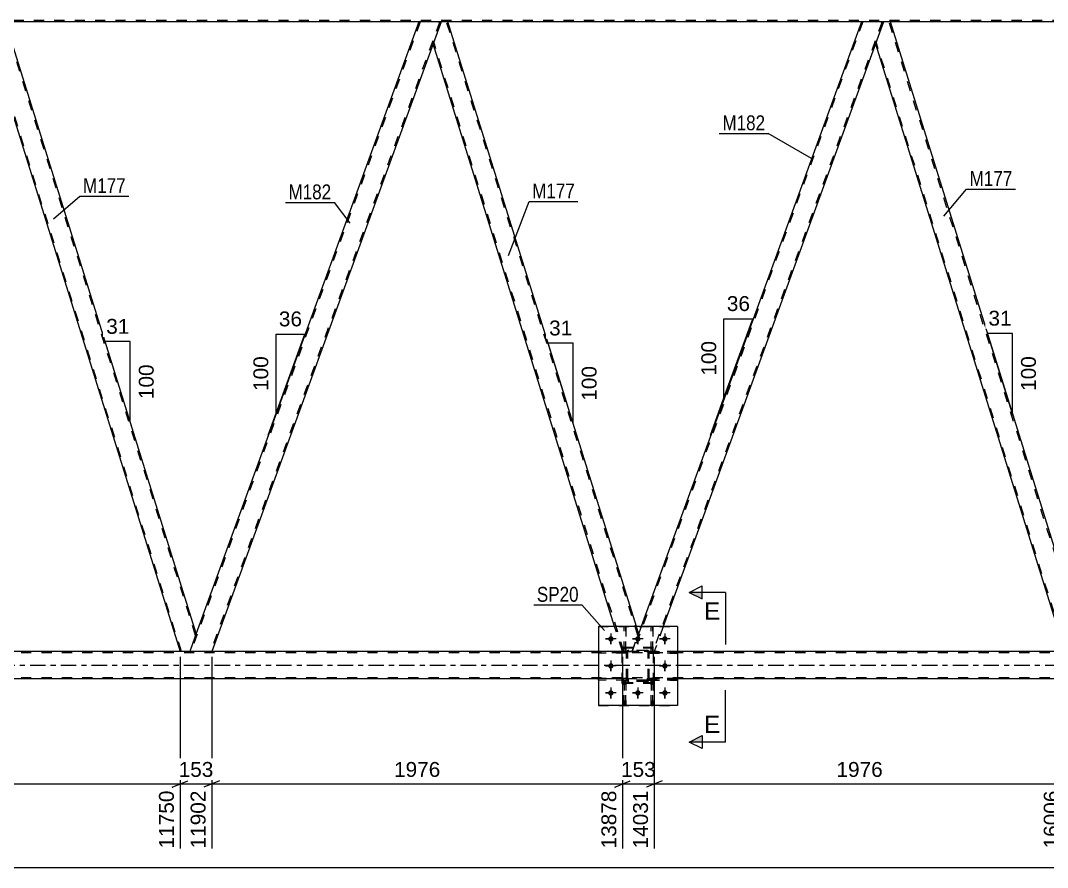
# Model space of a CAD drawing. Header units: millimetres. Extents: x -116 to 725, y -402 to 192.
# Drawn here: x 361.8 to 559.4, y -164.8 to -1.8 of the extents above; entities that cross this region are included whole.
import ezdxf

# ---------------------------------------------------------------- set-up
doc = ezdxf.new("R2010")
doc.units = ezdxf.units.MM
doc.linetypes.add('DXK_LINE_DOT2', pattern=[3.9198, 1.9599, -1.9599])
doc.linetypes.add('DXK_LINE_DOT3', pattern=[5.9187, 2.979, -0.9799, 0.9799, -0.9799])
doc.styles.add('Arial', font='ARIAL.TTF', dxfattribs={"height": 0.2})
doc.styles.add('Arial Narrow', font='ARIALN.TTF', dxfattribs={"height": 0.2})

# ---------------------------------------------------------------- blocks, each defined once
blk = doc.blocks.new('Part-203723472-4849 - 4481')
at = {"color": 2, "linetype": 'Continuous'}
for p, q in [((477.96, -118.4), (477.96, -118.39)), ((478.28, -118.39), (477.96, -118.39)), ((478.28, -118.4), (478.28, -118.39))]:
    blk.add_line(p, q, dxfattribs=at)
at = {"color": 7, "linetype": 'DXK_LINE_DOT2'}
for p, q in [((477.96, -123.24), (477.96, -118.4)), ((478.28, -123.24), (478.28, -118.4)), ((477.96, -122.64), (478.28, -122.64)), ((478.28, -123.24), (477.96, -123.24))]:
    blk.add_line(p, q, dxfattribs=at)
blk = doc.blocks.new('Part-203723472-4773 - 4481')
at = {"color": 7, "linetype": 'DXK_LINE_DOT2'}
for p, q in [((483.61, -122.59), (477.61, -122.59)), ((477.61, -129.39), (477.61, -122.59)), ((483.61, -129.39), (483.61, -122.59)), ((483.61, -129.39), (477.61, -129.39))]:
    blk.add_line(p, q, dxfattribs=at)
blk = doc.blocks.new('Part-203723472-4731 - 4481')
at = {"color": 7, "linetype": 'DXK_LINE_DOT2'}
for p, q in [((483.16, -133.59), (483.16, -128.76)), ((483.16, -128.76), (483.48, -128.76)), ((483.16, -129.36), (483.48, -129.36)), ((483.48, -128.76), (483.48, -133.59)), ((483.48, -133.59), (483.16, -133.59))]:
    blk.add_line(p, q, dxfattribs=at)
blk = doc.blocks.new('Part-203723472-4870 - 4481')
at = {"color": 7, "linetype": 'DXK_LINE_DOT2'}
for p, q in [((634.35, -123.46), (-44.75, -123.46)), ((488.21, -123.22), (473.01, -123.22)), ((634.35, -128.26), (-44.75, -128.26)), ((488.21, -128.5), (473.01, -128.5))]:
    blk.add_line(p, q, dxfattribs=at)
at = {"color": 2, "linetype": 'Continuous'}
for p, q in [((473.01, -123.22), (232.79, -123.22)), ((634.35, -123.22), (488.21, -123.22)), ((473.01, -128.5), (232.79, -128.5)), ((634.35, -128.5), (488.21, -128.5))]:
    blk.add_line(p, q, dxfattribs=at)
at = {"color": 7, "linetype": 'DXK_LINE_DOT3'}
blk.add_line((-44.75, -125.86), (634.35, -125.86), dxfattribs=at)
blk = doc.blocks.new('Part-203723472-4752 - 4481')
at = {"color": 7, "linetype": 'DXK_LINE_DOT2'}
for p, q in [((477.96, -133.59), (477.96, -128.76)), ((477.96, -128.76), (478.28, -128.76)), ((477.96, -129.36), (478.28, -129.36)), ((478.28, -128.76), (478.28, -133.59)), ((478.28, -133.59), (477.96, -133.59))]:
    blk.add_line(p, q, dxfattribs=at)
blk = doc.blocks.new('Part-203723472-4755 - 4481')
at = {"color": 7, "linetype": 'DXK_LINE_DOT2'}
for p, q in [((483.16, -123.24), (483.16, -118.39)), ((483.16, -118.39), (483.48, -118.39)), ((483.48, -118.39), (483.48, -123.24)), ((483.16, -122.64), (483.48, -122.64)), ((483.48, -123.24), (483.16, -123.24))]:
    blk.add_line(p, q, dxfattribs=at)
blk = doc.blocks.new('Part-203723472-4758 - 4481')
at = {"color": 7, "linetype": 'DXK_LINE_DOT2'}
for p, q in [((477.96, -123.24), (477.96, -118.39)), ((477.96, -118.39), (478.28, -118.39)), ((478.28, -118.39), (478.28, -123.24)), ((477.96, -122.64), (478.28, -122.64)), ((478.28, -123.24), (477.96, -123.24))]:
    blk.add_line(p, q, dxfattribs=at)
blk = doc.blocks.new('Part-203723472-4759 - 4481')
at = {"color": 7, "linetype": 'DXK_LINE_DOT2'}
for p, q in [((478.41, -123.23), (473.01, -123.23)), ((473.01, -123.23), (473.01, -123.55)), ((478.41, -123.55), (473.01, -123.55)), ((477.81, -123.55), (477.81, -123.23)), ((478.41, -123.55), (478.41, -123.23))]:
    blk.add_line(p, q, dxfattribs=at)
blk = doc.blocks.new('Part-203723472-4764 - 4481')
at = {"color": 7, "linetype": 'DXK_LINE_DOT2'}
for p, q in [((679.93, -1.76), (-18.66, -1.76)), ((444.05, -2), (438.48, -2)), ((529.19, -2), (523.61, -2))]:
    blk.add_line(p, q, dxfattribs=at)
at = {"color": 2, "linetype": 'Continuous'}
for p, q in [((438.48, -2), (358.92, -2)), ((523.61, -2), (444.05, -2)), ((608.75, -2), (529.19, -2))]:
    blk.add_line(p, q, dxfattribs=at)
blk = doc.blocks.new('Part-203723472-4771 - 4481')
at = {"color": 7, "linetype": 'DXK_LINE_DOT2'}
for p, q in [((478.41, -123.48), (478.44, -123.29)), ((478.44, -123.29), (478.41, -123.48)), ((478.41, -128.52), (478.41, -123.48)), ((478.65, -123.48), (478.67, -123.38)), ((478.65, -128.52), (478.65, -123.48)), ((478.67, -123.38), (478.72, -123.31)), ((478.7, -123.03), (478.89, -123)), ((478.89, -123), (478.7, -123.03)), ((478.72, -123.31), (478.8, -123.25)), ((478.8, -123.25), (478.89, -123.24)), ((482.33, -123), (478.89, -123)), ((478.89, -123.24), (482.33, -123.24)), ((482.33, -123), (482.51, -123.03)), ((482.51, -123.03), (482.33, -123)), ((482.33, -123.24), (482.42, -123.25)), ((482.42, -123.25), (482.5, -123.31)), ((482.5, -123.31), (482.55, -123.38)), ((482.55, -123.38), (482.57, -123.48)), ((482.57, -128.52), (482.57, -123.48)), ((482.77, -123.29), (482.81, -123.48)), ((482.81, -123.48), (482.77, -123.29)), ((482.81, -128.52), (482.81, -123.48)), ((478.44, -128.7), (478.41, -128.52)), ((478.41, -128.52), (478.44, -128.7)), ((478.67, -128.61), (478.65, -128.52)), ((478.72, -128.69), (478.67, -128.61)), ((478.89, -129), (478.7, -128.96)), ((478.7, -128.96), (478.89, -129)), ((478.8, -128.74), (478.72, -128.69)), ((478.89, -128.76), (478.8, -128.74)), ((482.33, -128.76), (478.89, -128.76)), ((482.33, -129), (478.89, -129)), ((482.42, -128.74), (482.33, -128.76)), ((482.51, -128.96), (482.33, -129)), ((482.33, -129), (482.51, -128.96)), ((482.5, -128.69), (482.42, -128.74)), ((482.55, -128.61), (482.5, -128.69)), ((482.57, -128.52), (482.55, -128.61)), ((482.81, -128.52), (482.77, -128.7)), ((482.77, -128.7), (482.81, -128.52))]:
    blk.add_line(p, q, dxfattribs=at)
at = {"color": 7, "linetype": 'DXK_LINE_DOT3'}
blk.add_line((480.61, -126), (480.61, -126), dxfattribs=at)
at = {"color": 7, "linetype": 'DXK_LINE_DOT2'}
for centre, start, end in [((478.89, -123.48), 112.5, 157.5), ((478.89, -123.48), 112.5, 157.5), ((482.33, -123.48), 22.5, 67.5), ((482.33, -123.48), 22.5, 67.5), ((478.89, -128.52), 202.5, 247.5), ((478.89, -128.52), 202.5, 247.5), ((482.33, -128.52), 292.5, 337.5), ((482.33, -128.52), 292.5, 337.5)]:
    blk.add_arc(centre, 0.48, start, end, dxfattribs=at)
blk = doc.blocks.new('Part-203723472-4772 - 4481')
at = {"color": 7, "linetype": 'DXK_LINE_DOT2'}
for p, q in [((483.61, -122.46), (477.61, -122.46)), ((477.61, -129.26), (477.61, -122.46)), ((483.61, -129.26), (483.61, -122.46)), ((483.61, -129.26), (477.61, -129.26))]:
    blk.add_line(p, q, dxfattribs=at)
blk = doc.blocks.new('Part-203723472-4774 - 4481')
at = {"color": 7, "linetype": 'DXK_LINE_DOT2'}
for p, q in [((478.41, -123.48), (478.44, -123.29)), ((478.44, -123.29), (478.41, -123.48)), ((478.41, -128.52), (478.41, -123.48)), ((478.65, -123.48), (478.67, -123.38)), ((478.65, -128.52), (478.65, -123.48)), ((478.67, -123.38), (478.72, -123.31)), ((478.7, -123.03), (478.89, -123)), ((478.89, -123), (478.7, -123.03)), ((478.72, -123.31), (478.8, -123.25)), ((478.8, -123.25), (478.89, -123.24)), ((482.33, -123), (478.89, -123)), ((478.89, -123.24), (482.33, -123.24)), ((482.33, -123), (482.51, -123.03)), ((482.51, -123.03), (482.33, -123)), ((482.33, -123.24), (482.42, -123.25)), ((482.42, -123.25), (482.5, -123.31)), ((482.5, -123.31), (482.55, -123.38)), ((482.55, -123.38), (482.57, -123.48)), ((482.57, -128.52), (482.57, -123.48)), ((482.77, -123.29), (482.81, -123.48)), ((482.81, -123.48), (482.77, -123.29)), ((482.81, -128.52), (482.81, -123.48)), ((478.44, -128.7), (478.41, -128.52)), ((478.41, -128.52), (478.44, -128.7)), ((478.67, -128.61), (478.65, -128.52)), ((478.72, -128.69), (478.67, -128.61)), ((478.89, -129), (478.7, -128.96)), ((478.7, -128.96), (478.89, -129)), ((478.8, -128.74), (478.72, -128.69)), ((478.89, -128.76), (478.8, -128.74)), ((482.33, -128.76), (478.89, -128.76)), ((482.33, -129), (478.89, -129)), ((482.42, -128.74), (482.33, -128.76)), ((482.51, -128.96), (482.33, -129)), ((482.33, -129), (482.51, -128.96)), ((482.5, -128.69), (482.42, -128.74)), ((482.55, -128.61), (482.5, -128.69)), ((482.57, -128.52), (482.55, -128.61)), ((482.81, -128.52), (482.77, -128.7)), ((482.77, -128.7), (482.81, -128.52))]:
    blk.add_line(p, q, dxfattribs=at)
at = {"color": 7, "linetype": 'DXK_LINE_DOT3'}
blk.add_line((480.61, -126), (480.61, -126), dxfattribs=at)
at = {"color": 7, "linetype": 'DXK_LINE_DOT2'}
for centre, start, end in [((478.89, -123.48), 112.5, 157.5), ((478.89, -123.48), 112.5, 157.5), ((482.33, -123.48), 22.5, 67.5), ((482.33, -123.48), 22.5, 67.5), ((478.89, -128.52), 202.5, 247.5), ((478.89, -128.52), 202.5, 247.5), ((482.33, -128.52), 292.5, 337.5), ((482.33, -128.52), 292.5, 337.5)]:
    blk.add_arc(centre, 0.48, start, end, dxfattribs=at)
blk = doc.blocks.new('Bolt-203723472-4792 - 4481')
at = {"color": 1, "linetype": 'Continuous'}
for p, q in [((475.41, -119.76), (475.41, -120.45)), ((480.61, -119.76), (480.61, -120.45)), ((485.81, -119.76), (485.81, -120.45)), ((474.37, -120.8), (475.06, -120.8)), ((475.41, -121.84), (475.41, -121.14)), ((476.45, -120.8), (475.75, -120.8)), ((479.57, -120.8), (480.26, -120.8)), ((480.61, -121.84), (480.61, -121.14)), ((481.65, -120.8), (480.95, -120.8)), ((484.77, -120.8), (485.46, -120.8)), ((485.81, -121.84), (485.81, -121.14)), ((486.85, -120.8), (486.15, -120.8)), ((474.37, -126), (475.06, -126)), ((475.41, -124.96), (475.41, -125.65)), ((475.41, -127.04), (475.41, -126.34)), ((476.45, -126), (475.75, -126)), ((484.77, -126), (485.46, -126)), ((485.81, -124.96), (485.81, -125.65)), ((485.81, -127.04), (485.81, -126.34)), ((486.85, -126), (486.15, -126)), ((475.41, -130.16), (475.41, -130.85)), ((480.61, -130.16), (480.61, -130.85)), ((485.81, -130.16), (485.81, -130.85)), ((474.37, -131.2), (475.06, -131.2)), ((475.41, -132.24), (475.41, -131.54)), ((476.45, -131.2), (475.75, -131.2)), ((479.57, -131.2), (480.26, -131.2)), ((480.61, -132.24), (480.61, -131.54)), ((481.65, -131.2), (480.95, -131.2)), ((484.77, -131.2), (485.46, -131.2)), ((485.81, -132.24), (485.81, -131.54)), ((486.85, -131.2), (486.15, -131.2))]:
    blk.add_line(p, q, dxfattribs=at)
blk = doc.blocks.new('Bolt-203723472-4793 - 4481')
at = {"linetype": 'Continuous'}
for points in [[(475.93, -120.8, -1), (474.89, -120.8, -1)], [(481.13, -120.8, -1), (480.09, -120.8, -1)], [(486.33, -120.8, -1), (485.29, -120.8, -1)], [(475.93, -126, -1), (474.89, -126, -1)], [(486.33, -126, -1), (485.29, -126, -1)], [(475.93, -131.2, -1), (474.89, -131.2, -1)], [(481.13, -131.2, -1), (480.09, -131.2, -1)], [(486.33, -131.2, -1), (485.29, -131.2, -1)]]:
    blk.add_hatch(color=1, dxfattribs=at).paths.add_polyline_path(points)
at = {"color": 1, "linetype": 'Continuous'}
for p, q in [((475.41, -119.76), (475.41, -121.84)), ((480.61, -119.76), (480.61, -121.84)), ((485.81, -119.76), (485.81, -121.84)), ((476.45, -120.8), (474.37, -120.8)), ((481.65, -120.8), (479.57, -120.8)), ((486.85, -120.8), (484.77, -120.8)), ((476.45, -126), (474.37, -126)), ((475.41, -124.96), (475.41, -127.04)), ((486.85, -126), (484.77, -126)), ((485.81, -124.96), (485.81, -127.04)), ((475.41, -130.16), (475.41, -132.24)), ((480.61, -130.16), (480.61, -132.24)), ((485.81, -130.16), (485.81, -132.24)), ((476.45, -131.2), (474.37, -131.2)), ((481.65, -131.2), (479.57, -131.2)), ((486.85, -131.2), (484.77, -131.2))]:
    blk.add_line(p, q, dxfattribs=at)
blk = doc.blocks.new('Part-203723472-4912 - 4481')
at = {"color": 7, "linetype": 'DXK_LINE_DOT2'}
for p, q in [((478.41, -128.43), (473.01, -128.43)), ((473.01, -128.43), (473.01, -128.75)), ((477.81, -128.75), (477.81, -128.43)), ((478.41, -128.75), (478.41, -128.43)), ((478.41, -128.75), (473.01, -128.75))]:
    blk.add_line(p, q, dxfattribs=at)
blk = doc.blocks.new('Part-203723472-4830 - 4481')
at = {"color": 2, "linetype": 'Continuous'}
for p, q in [((357.6, -2), (356.05, -6.25)), ((358.92, -2), (357.6, -2)), ((395.62, -119.75), (358.92, -2)), ((356.05, -6.25), (392.51, -123.22)), ((395.35, -120.49), (394.36, -123.22)), ((395.62, -119.75), (395.35, -120.49))]:
    blk.add_line(p, q, dxfattribs=at)
at = {"color": 7, "linetype": 'DXK_LINE_DOT2'}
for p, q in [((395.48, -120.12), (358.67, -2)), ((392.76, -123.22), (356.19, -5.88)), ((395.6, -119.81), (395.35, -120.49)), ((394.36, -123.22), (392.51, -123.22))]:
    blk.add_line(p, q, dxfattribs=at)
blk = doc.blocks.new('Part-203723472-4831 - 4481')
at = {"color": 7, "linetype": 'DXK_LINE_DOT2'}
for p, q in [((473.01, -118.4), (488.21, -118.4)), ((473.01, -118.4), (473.01, -133.6)), ((488.21, -118.4), (488.21, -133.6)), ((473.01, -133.6), (488.21, -133.6))]:
    blk.add_line(p, q, dxfattribs=at)
blk = doc.blocks.new('Part-203723472-4836 - 4481')
at = {"color": 2, "linetype": 'Continuous'}
for p, q in [((488.21, -118.4), (473.01, -118.4)), ((473.01, -118.4), (473.01, -133.6)), ((488.21, -118.4), (488.21, -133.6)), ((488.21, -133.6), (473.01, -133.6))]:
    blk.add_line(p, q, dxfattribs=at)
blk = doc.blocks.new('Part-203723472-4837 - 4481')
at = {"color": 7, "linetype": 'DXK_LINE_DOT2'}
for p, q in [((482.81, -128.75), (482.81, -128.43)), ((482.81, -128.43), (488.21, -128.43)), ((483.41, -128.75), (483.41, -128.43)), ((488.21, -128.43), (488.21, -128.75)), ((488.21, -128.75), (482.81, -128.75))]:
    blk.add_line(p, q, dxfattribs=at)
blk = doc.blocks.new('Part-203723472-4838 - 4481')
at = {"color": 7, "linetype": 'DXK_LINE_DOT2'}
for p, q in [((482.81, -123.55), (482.81, -123.23)), ((482.81, -123.23), (488.21, -123.23)), ((488.21, -123.55), (482.81, -123.55)), ((483.41, -123.55), (483.41, -123.23)), ((488.21, -123.23), (488.21, -123.55))]:
    blk.add_line(p, q, dxfattribs=at)
blk = doc.blocks.new('Part-203723472-4839 - 4481')
at = {"color": 7, "linetype": 'DXK_LINE_DOT2'}
for p, q in [((478.41, -128.43), (473.01, -128.43)), ((473.01, -128.75), (473.01, -128.43)), ((477.81, -128.75), (477.81, -128.43)), ((478.41, -128.43), (478.41, -128.75)), ((478.41, -128.75), (473.01, -128.75))]:
    blk.add_line(p, q, dxfattribs=at)
blk = doc.blocks.new('Part-203723472-4846 - 4481')
at = {"color": 7, "linetype": 'DXK_LINE_DOT2'}
for p, q in [((478.41, -123.23), (473.01, -123.23)), ((473.01, -123.55), (473.01, -123.23)), ((478.41, -123.55), (473.01, -123.55)), ((477.81, -123.55), (477.81, -123.23)), ((478.41, -123.23), (478.41, -123.55))]:
    blk.add_line(p, q, dxfattribs=at)
blk = doc.blocks.new('Part-203723472-4852 - 4481')
at = {"color": 2, "linetype": 'Continuous'}
for p, q in [((483.16, -118.4), (483.16, -118.39)), ((483.48, -118.39), (483.16, -118.39)), ((483.48, -118.4), (483.48, -118.39))]:
    blk.add_line(p, q, dxfattribs=at)
at = {"color": 7, "linetype": 'DXK_LINE_DOT2'}
for p, q in [((483.16, -123.24), (483.16, -118.4)), ((483.48, -123.24), (483.48, -118.4)), ((483.16, -122.64), (483.48, -122.64)), ((483.48, -123.24), (483.16, -123.24))]:
    blk.add_line(p, q, dxfattribs=at)
blk = doc.blocks.new('Part-203723472-4855 - 4481')
at = {"color": 7, "linetype": 'DXK_LINE_DOT2'}
for p, q in [((478.28, -128.76), (477.96, -128.76)), ((477.96, -128.76), (477.96, -133.59)), ((477.96, -129.36), (478.28, -129.36)), ((478.28, -133.59), (478.28, -128.76)), ((477.96, -133.59), (478.28, -133.59))]:
    blk.add_line(p, q, dxfattribs=at)
blk = doc.blocks.new('Part-203723472-4910 - 4481')
at = {"color": 7, "linetype": 'DXK_LINE_DOT2'}
for p, q in [((488.21, -128.43), (482.81, -128.43)), ((482.81, -128.43), (482.81, -128.75)), ((483.41, -128.75), (483.41, -128.43)), ((488.21, -128.75), (488.21, -128.43)), ((482.81, -128.75), (488.21, -128.75))]:
    blk.add_line(p, q, dxfattribs=at)
blk = doc.blocks.new('Part-203723472-4911 - 4481')
at = {"color": 7, "linetype": 'DXK_LINE_DOT2'}
for p, q in [((488.21, -123.23), (482.81, -123.23)), ((482.81, -123.23), (482.81, -123.55)), ((482.81, -123.55), (488.21, -123.55)), ((483.41, -123.55), (483.41, -123.23)), ((488.21, -123.55), (488.21, -123.23))]:
    blk.add_line(p, q, dxfattribs=at)
blk = doc.blocks.new('Part-203723472-4921 - 4481')
at = {"color": 2, "linetype": 'Continuous'}
for p, q in [((442.73, -2), (441.19, -6.25)), ((444.05, -2), (442.73, -2)), ((480.33, -118.4), (444.05, -2)), ((476.14, -118.4), (441.19, -6.25))]:
    blk.add_line(p, q, dxfattribs=at)
at = {"color": 7, "linetype": 'DXK_LINE_DOT2'}
for p, q in [((480.62, -120.12), (443.8, -2)), ((477.9, -123.22), (441.32, -5.88)), ((477.65, -123.22), (476.14, -118.4)), ((480.75, -119.75), (480.33, -118.4)), ((479.49, -123.22), (480.75, -119.75)), ((477.65, -123.22), (479.49, -123.22))]:
    blk.add_line(p, q, dxfattribs=at)
blk = doc.blocks.new('Part-203723472-4954 - 4481')
at = {"color": 2, "linetype": 'Continuous'}
for p, q in [((527.87, -2), (526.32, -6.25)), ((529.19, -2), (527.87, -2)), ((565.89, -119.75), (529.19, -2)), ((526.32, -6.25), (562.78, -123.22)), ((565.62, -120.49), (564.63, -123.22)), ((565.89, -119.75), (565.62, -120.49))]:
    blk.add_line(p, q, dxfattribs=at)
at = {"color": 7, "linetype": 'DXK_LINE_DOT2'}
for p, q in [((565.75, -120.12), (528.93, -2)), ((563.03, -123.22), (526.46, -5.88)), ((565.87, -119.81), (565.62, -120.49)), ((564.63, -123.22), (562.78, -123.22))]:
    blk.add_line(p, q, dxfattribs=at)
blk = doc.blocks.new('Part-203723472-4959 - 4481')
at = {"color": 7, "linetype": 'DXK_LINE_DOT2'}
for p, q in [((523.87, -2), (479.75, -123.22)), ((527.61, -2), (483.49, -123.22)), ((527.87, -2), (526.32, -6.25)), ((527.83, -2), (527.72, -2)), ((527.87, -2), (527.83, -2)), ((481.25, -118.4), (479.49, -123.22)), ((485.5, -118.4), (483.75, -123.22)), ((483.75, -123.22), (479.49, -123.22))]:
    blk.add_line(p, q, dxfattribs=at)
at = {"color": 2, "linetype": 'Continuous'}
for p, q in [((523.61, -2), (481.25, -118.4)), ((527.36, -2), (523.61, -2)), ((527.36, -2), (527.87, -2)), ((526.32, -6.25), (485.5, -118.4))]:
    blk.add_line(p, q, dxfattribs=at)
blk = doc.blocks.new('Part-203723472-4974 - 4481')
at = {"color": 7, "linetype": 'DXK_LINE_DOT2'}
for p, q in [((438.73, -2), (394.61, -123.22)), ((442.48, -2), (398.36, -123.22)), ((442.73, -2), (441.19, -6.25)), ((442.7, -2), (442.58, -2)), ((442.73, -2), (442.7, -2)), ((395.62, -119.75), (394.36, -123.22)), ((398.61, -123.22), (394.36, -123.22))]:
    blk.add_line(p, q, dxfattribs=at)
at = {"color": 2, "linetype": 'Continuous'}
for p, q in [((438.48, -2), (395.62, -119.75)), ((442.22, -2), (438.48, -2)), ((442.22, -2), (442.73, -2)), ((441.19, -6.25), (398.61, -123.22))]:
    blk.add_line(p, q, dxfattribs=at)
blk = doc.blocks.new('Part-203723472-5002 - 4481')
at = {"color": 7, "linetype": 'DXK_LINE_DOT2'}
for p, q in [((483.48, -128.76), (483.16, -128.76)), ((483.16, -128.76), (483.16, -133.59)), ((483.16, -129.36), (483.48, -129.36)), ((483.48, -133.59), (483.48, -128.76)), ((483.16, -133.59), (483.48, -133.59))]:
    blk.add_line(p, q, dxfattribs=at)
blk = doc.blocks.new('StraightDimension-203723472-5609 - 4481')
at = {"color": 7, "linetype": 'Continuous'}
for p, q in [((398.61, -124.22), (398.61, -161.13)), ((477.65, -124.22), (477.65, -161.13)), ((400.11, -148.11), (397.11, -149.31)), ((476.15, -149.31), (479.15, -148.11)), ((398.61, -148.71), (477.65, -148.71))]:
    blk.add_line(p, q, dxfattribs=at)
at = {"color": 0}
blk.add_wipeout([(443.18, -147.96), (443.18, -143.76), (433.08, -143.76), (433.08, -147.96)], dxfattribs=at)
at = {"color": 0, "linetype": 'Continuous'}
blk.add_wipeout([(477.05, -149.41), (472.85, -149.41), (472.85, -161.73), (477.05, -161.73)], dxfattribs=at)
at = {"color": 3, "style": 'Arial'}
blk.add_text('1976', height=2.865, dxfattribs=at).set_placement((433.68, -147.36))
at = {"color": 3, "linetype": 'Continuous', "style": 'Arial'}
blk.add_text('13878', height=2.865, rotation=90.0002, dxfattribs=at).set_placement((476.45, -161.13))
blk = doc.blocks.new('StraightDimension-203723472-5633 - 4481')
at = {"color": 7, "linetype": 'Continuous'}
for p, q in [((477.65, -124.22), (477.65, -161.13)), ((483.75, -124.22), (483.75, -161.13)), ((476.15, -149.31), (479.15, -148.11)), ((485.25, -148.11), (482.25, -149.31)), ((477.65, -148.71), (483.75, -148.71))]:
    blk.add_line(p, q, dxfattribs=at)
at = {"color": 0}
blk.add_wipeout([(484.63, -147.96), (484.63, -143.76), (476.76, -143.76), (476.76, -147.96)], dxfattribs=at)
at = {"color": 0, "linetype": 'Continuous'}
blk.add_wipeout([(483.15, -149.41), (478.95, -149.41), (478.95, -161.73), (483.15, -161.73)], dxfattribs=at)
at = {"color": 3, "style": 'Arial'}
blk.add_text('153', height=2.865, dxfattribs=at).set_placement((477.36, -147.36))
at = {"color": 3, "linetype": 'Continuous', "style": 'Arial'}
blk.add_text('14031', height=2.865, rotation=90.0002, dxfattribs=at).set_placement((482.55, -161.13))
blk = doc.blocks.new('StraightDimension-203723472-5561 - 4481')
at = {"color": 7, "linetype": 'Continuous'}
for p, q in [((313.48, -124.22), (313.48, -158.9)), ((392.51, -124.22), (392.51, -161.13)), ((314.98, -148.11), (311.98, -149.31)), ((391.01, -149.31), (394.01, -148.11)), ((313.48, -148.71), (392.51, -148.71))]:
    blk.add_line(p, q, dxfattribs=at)
at = {"color": 0}
blk.add_wipeout([(358.04, -147.96), (358.04, -143.76), (347.95, -143.76), (347.95, -147.96)], dxfattribs=at)
at = {"color": 0, "linetype": 'Continuous'}
blk.add_wipeout([(391.91, -149.41), (387.71, -149.41), (387.71, -161.73), (391.91, -161.73)], dxfattribs=at)
at = {"color": 3, "style": 'Arial'}
blk.add_text('1976', height=2.865, dxfattribs=at).set_placement((348.55, -147.36))
at = {"color": 3, "linetype": 'Continuous', "style": 'Arial'}
blk.add_text('11750', height=2.865, rotation=90.0002, dxfattribs=at).set_placement((391.31, -161.13))
blk = doc.blocks.new('StraightDimension-203723472-5657 - 4481')
at = {"color": 7, "linetype": 'Continuous'}
for p, q in [((483.75, -124.22), (483.75, -161.13)), ((562.78, -124.22), (562.78, -161.13)), ((485.25, -148.11), (482.25, -149.31)), ((561.28, -149.31), (564.28, -148.11)), ((483.75, -148.71), (562.78, -148.71))]:
    blk.add_line(p, q, dxfattribs=at)
at = {"color": 0}
blk.add_wipeout([(528.31, -147.96), (528.31, -143.76), (518.22, -143.76), (518.22, -147.96)], dxfattribs=at)
at = {"color": 0, "linetype": 'Continuous'}
blk.add_wipeout([(562.18, -149.41), (557.98, -149.41), (557.98, -161.73), (562.18, -161.73)], dxfattribs=at)
at = {"color": 3, "style": 'Arial'}
blk.add_text('1976', height=2.865, dxfattribs=at).set_placement((518.82, -147.36))
at = {"color": 3, "linetype": 'Continuous', "style": 'Arial'}
blk.add_text('16006', height=2.865, rotation=90.0002, dxfattribs=at).set_placement((561.58, -161.13))
blk = doc.blocks.new('AngleDimension-203723472-19010 - 4481')
at = {"color": 7, "linetype": 'Continuous'}
for p, q in [((410.98, -62.13), (416.52, -62.13)), ((410.98, -77.35), (416.52, -62.13)), ((410.98, -77.35), (410.98, -62.13)), ((409.43, -81.6), (410.98, -77.35))]:
    blk.add_line(p, q, dxfattribs=at)
at = {"color": 0}
for points in [[(416.57, -61.23), (416.57, -57.03), (410.92, -57.03), (410.92, -61.23)], [(410.08, -65.8), (405.88, -65.8), (405.88, -73.67), (410.08, -73.67)]]:
    blk.add_wipeout(points, dxfattribs=at)
at = {"color": 3, "style": 'Arial'}
blk.add_text('36', height=2.865, dxfattribs=at).set_placement((411.52, -60.63))
blk.add_text('100', height=2.865, rotation=90.0002, dxfattribs=at).set_placement((409.48, -73.07))
blk = doc.blocks.new('StraightDimension-203723472-5127 - 4481')
at = {"color": 7, "linetype": 'Continuous'}
blk.add_line((-58.81, -164.8), (680.57, -164.8), dxfattribs=at)
blk = doc.blocks.new('AngleDimension-203723472-5070 - 4481')
at = {"color": 7, "linetype": 'Continuous'}
for p, q in [((552.7, -61.99), (547.88, -61.99)), ((552.7, -77.45), (547.88, -61.99)), ((552.7, -77.45), (552.7, -61.99)), ((552.79, -77.72), (552.7, -77.45))]:
    blk.add_line(p, q, dxfattribs=at)
at = {"color": 0}
for points in [[(553.12, -61.09), (553.12, -56.89), (547.47, -56.89), (547.47, -61.09)], [(557.8, -65.78), (553.6, -65.78), (553.6, -73.65), (557.8, -73.65)]]:
    blk.add_wipeout(points, dxfattribs=at)
at = {"color": 3, "style": 'Arial'}
blk.add_text('31', height=2.865, dxfattribs=at).set_placement((548.07, -60.49))
blk.add_text('100', height=2.865, rotation=90.0002, dxfattribs=at).set_placement((557.2, -73.05))
blk = doc.blocks.new('AngleDimension-203723472-5084 - 4481')
at = {"color": 7, "linetype": 'Continuous'}
for p, q in [((466.92, -75.35), (463.34, -63.88)), ((468.16, -63.88), (463.34, -63.88)), ((468.16, -79.34), (463.34, -63.88)), ((468.16, -79.34), (468.16, -63.88))]:
    blk.add_line(p, q, dxfattribs=at)
at = {"color": 0}
for points in [[(468.57, -62.98), (468.57, -58.78), (462.93, -58.78), (462.93, -62.98)], [(473.26, -67.67), (469.06, -67.67), (469.06, -75.55), (473.26, -75.55)]]:
    blk.add_wipeout(points, dxfattribs=at)
at = {"color": 3, "style": 'Arial'}
blk.add_text('31', height=2.865, dxfattribs=at).set_placement((463.53, -62.38))
blk.add_text('100', height=2.865, rotation=90.0002, dxfattribs=at).set_placement((472.66, -74.95))
blk = doc.blocks.new('StraightDimension-203723472-5585 - 4481')
at = {"color": 7, "linetype": 'Continuous'}
for p, q in [((392.51, -124.22), (392.51, -161.13)), ((398.61, -124.22), (398.61, -161.13)), ((391.01, -149.31), (394.01, -148.11)), ((400.11, -148.11), (397.11, -149.31)), ((392.51, -148.71), (398.61, -148.71))]:
    blk.add_line(p, q, dxfattribs=at)
at = {"color": 0}
blk.add_wipeout([(399.5, -147.96), (399.5, -143.76), (391.63, -143.76), (391.63, -147.96)], dxfattribs=at)
at = {"color": 0, "linetype": 'Continuous'}
blk.add_wipeout([(398.01, -149.41), (393.81, -149.41), (393.81, -161.73), (398.01, -161.73)], dxfattribs=at)
at = {"color": 3, "style": 'Arial'}
blk.add_text('153', height=2.865, dxfattribs=at).set_placement((392.23, -147.36))
at = {"color": 3, "linetype": 'Continuous', "style": 'Arial'}
blk.add_text('11902', height=2.865, rotation=90.0002, dxfattribs=at).set_placement((397.41, -161.13))
blk = doc.blocks.new('AngleDimension-203723472-6432 - 4481')
at = {"color": 7, "linetype": 'Continuous'}
for p, q in [((382.93, -63.57), (378.11, -63.57)), ((382.93, -79.04), (378.11, -63.57)), ((382.93, -79.04), (382.93, -63.57)), ((383.43, -80.64), (382.93, -79.04))]:
    blk.add_line(p, q, dxfattribs=at)
at = {"color": 0}
for points in [[(383.34, -62.67), (383.34, -58.47), (377.7, -58.47), (377.7, -62.67)], [(388.03, -67.37), (383.83, -67.37), (383.83, -75.24), (388.03, -75.24)]]:
    blk.add_wipeout(points, dxfattribs=at)
at = {"color": 3, "style": 'Arial'}
blk.add_text('31', height=2.865, dxfattribs=at).set_placement((378.3, -62.07))
blk.add_text('100', height=2.865, rotation=90.0002, dxfattribs=at).set_placement((387.43, -74.64))
blk = doc.blocks.new('AngleDimension-203723472-19012 - 4481')
at = {"color": 7, "linetype": 'Continuous'}
for p, q in [((497.18, -59.18), (502.72, -59.18)), ((497.18, -74.41), (502.72, -59.18)), ((497.18, -74.41), (497.18, -59.18)), ((494.57, -81.6), (497.18, -74.41))]:
    blk.add_line(p, q, dxfattribs=at)
at = {"color": 0}
for points in [[(502.78, -58.28), (502.78, -54.08), (497.13, -54.08), (497.13, -58.28)], [(496.28, -62.86), (492.08, -62.86), (492.08, -70.73), (496.28, -70.73)]]:
    blk.add_wipeout(points, dxfattribs=at)
at = {"color": 3, "style": 'Arial'}
blk.add_text('36', height=2.865, dxfattribs=at).set_placement((497.73, -57.68))
blk.add_text('100', height=2.865, rotation=90.0002, dxfattribs=at).set_placement((495.68, -70.13))
blk = doc.blocks.new('Mark-203723472-4970 - 4481')
at = {"color": 0}
blk.add_wipeout([(421.6, -36.18), (421.6, -33.18), (413.37, -33.18), (413.37, -36.18)], dxfattribs=at)
blk.add_wipeout([(421.6, -36.18), (421.6, -33.18), (413.37, -33.18), (413.37, -36.18)], dxfattribs=at)
at = {"color": 30, "linetype": 'Continuous'}
for p in [(412.77, -36.78), (425.21, -40.78)]:
    blk.add_line(p, (422.2, -36.78), dxfattribs=at)
at = {"color": 3, "style": 'Arial Narrow'}
blk.add_text('M182', height=2.863, dxfattribs=at).set_placement((413.37, -36.18))
blk = doc.blocks.new('SectionMark-203723472-6451 - 4481')
at = {"color": 6, "linetype": 'Continuous'}
for p, q in [((490.47, -111.86), (492.97, -110.61)), ((497.47, -111.86), (490.47, -111.86)), ((497.47, -111.86), (497.47, -121.86)), ((497.47, -140.67), (497.47, -130.67)), ((497.47, -140.67), (490.47, -140.67)), ((492.97, -141.92), (490.47, -140.67))]:
    blk.add_line(p, q, dxfattribs=at)
at = {"color": 0, "linetype": 'Continuous'}
for points in [[(496.47, -117.11), (496.47, -113.61), (493.36, -113.61), (493.36, -117.11)], [(496.47, -138.92), (496.47, -135.42), (493.36, -135.42), (493.36, -138.92)]]:
    blk.add_wipeout(points, dxfattribs=at)
at = {"linetype": 'Continuous'}
for points in [[(492.97, -111.86), (492.97, -113.11), (490.47, -111.86)], [(492.97, -139.42), (492.97, -140.67), (490.47, -140.67)]]:
    blk.add_hatch(color=6, dxfattribs=at).paths.add_polyline_path(points)
at = {"color": 6, "linetype": 'Continuous'}
for p, q in [((492.97, -113.11), (492.97, -110.61)), ((490.47, -111.86), (492.97, -113.11)), ((490.47, -140.67), (492.97, -139.42)), ((492.97, -139.42), (492.97, -141.92))]:
    blk.add_line(p, q, dxfattribs=at)
at = {"color": 3, "linetype": 'Continuous', "style": 'Arial'}
for p in [(493.36, -117.11), (493.36, -138.92)]:
    blk.add_text('E', height=3.34, dxfattribs=at).set_placement(p)
blk = doc.blocks.new('Mark-203723472-4826 - 4481')
at = {"color": 0}
blk.add_wipeout([(382.05, -34.97), (382.05, -31.97), (373.83, -31.97), (373.83, -34.97)], dxfattribs=at)
blk.add_wipeout([(382.05, -34.97), (382.05, -31.97), (373.83, -31.97), (373.83, -34.97)], dxfattribs=at)
at = {"color": 30, "linetype": 'Continuous'}
for p, q in [((368.16, -39.92), (373.23, -35.57)), ((373.23, -35.57), (382.65, -35.57))]:
    blk.add_line(p, q, dxfattribs=at)
at = {"color": 3, "style": 'Arial Narrow'}
blk.add_text('M177', height=2.863, dxfattribs=at).set_placement((373.83, -34.97))
blk = doc.blocks.new('Mark-203723472-4832 - 4481')
at = {"color": 0}
blk.add_wipeout([(469.21, -113.65), (469.21, -110.65), (461.17, -110.65), (461.17, -113.65)], dxfattribs=at)
blk.add_wipeout([(469.21, -113.65), (469.21, -110.65), (461.17, -110.65), (461.17, -113.65)], dxfattribs=at)
at = {"color": 30, "linetype": 'Continuous'}
for p in [(460.57, -114.25), (474.16, -119.19)]:
    blk.add_line(p, (469.81, -114.25), dxfattribs=at)
at = {"color": 3, "style": 'Arial Narrow'}
blk.add_text('SP20', height=2.863, dxfattribs=at).set_placement((461.17, -113.65))
blk = doc.blocks.new('Mark-203723472-4917 - 4481')
at = {"color": 0}
blk.add_wipeout([(468.48, -36), (468.48, -33), (460.26, -33), (460.26, -36)], dxfattribs=at)
blk.add_wipeout([(468.48, -36), (468.48, -33), (460.26, -33), (460.26, -36)], dxfattribs=at)
at = {"color": 30, "linetype": 'Continuous'}
for p, q in [((455.69, -46.98), (459.66, -36.6)), ((459.66, -36.6), (469.08, -36.6))]:
    blk.add_line(p, q, dxfattribs=at)
at = {"color": 3, "style": 'Arial Narrow'}
blk.add_text('M177', height=2.863, dxfattribs=at).set_placement((460.26, -36))
blk = doc.blocks.new('Mark-203723472-4950 - 4481')
at = {"color": 0}
blk.add_wipeout([(552.68, -33.62), (552.68, -30.62), (544.45, -30.62), (544.45, -33.62)], dxfattribs=at)
blk.add_wipeout([(552.68, -33.62), (552.68, -30.62), (544.45, -30.62), (544.45, -33.62)], dxfattribs=at)
at = {"color": 30, "linetype": 'Continuous'}
for p, q in [((539.49, -39.43), (543.85, -34.22)), ((543.85, -34.22), (553.28, -34.22))]:
    blk.add_line(p, q, dxfattribs=at)
at = {"color": 3, "style": 'Arial Narrow'}
blk.add_text('M177', height=2.863, dxfattribs=at).set_placement((544.45, -33.62))
blk = doc.blocks.new('Mark-203723472-4955 - 4481')
at = {"color": 0}
blk.add_wipeout([(505.11, -22.88), (505.11, -19.88), (496.88, -19.88), (496.88, -22.88)], dxfattribs=at)
blk.add_wipeout([(505.11, -22.88), (505.11, -19.88), (496.88, -19.88), (496.88, -22.88)], dxfattribs=at)
at = {"color": 30, "linetype": 'Continuous'}
for p in [(496.28, -23.48), (514.04, -28.3)]:
    blk.add_line(p, (505.71, -23.48), dxfattribs=at)
at = {"color": 3, "style": 'Arial Narrow'}
blk.add_text('M182', height=2.863, dxfattribs=at).set_placement((496.88, -22.88))

msp = doc.modelspace()

# ---------------------------------------------------------------- block references
for name in ['Part-203723472-4764 - 4481', 'Part-203723472-4830 - 4481', 'Part-203723472-4974 - 4481', 'Part-203723472-4921 - 4481', 'Part-203723472-4959 - 4481', 'Part-203723472-4954 - 4481', 'Part-203723472-4831 - 4481', 'Part-203723472-4836 - 4481', 'Part-203723472-4849 - 4481', 'Part-203723472-4758 - 4481', 'Part-203723472-4755 - 4481', 'Part-203723472-4852 - 4481', 'Bolt-203723472-4792 - 4481', 'Bolt-203723472-4793 - 4481', 'Part-203723472-4772 - 4481', 'Part-203723472-4870 - 4481', 'Part-203723472-4759 - 4481', 'Part-203723472-4846 - 4481', 'Part-203723472-4773 - 4481', 'Part-203723472-4771 - 4481', 'Part-203723472-4774 - 4481', 'Part-203723472-4838 - 4481', 'Part-203723472-4911 - 4481', 'Part-203723472-4912 - 4481', 'Part-203723472-4839 - 4481', 'Part-203723472-4837 - 4481', 'Part-203723472-4910 - 4481', 'Part-203723472-4752 - 4481', 'Part-203723472-4855 - 4481', 'Part-203723472-4731 - 4481', 'Part-203723472-5002 - 4481']:
    msp.add_blockref(name, (0, 0))

# ---------------------------------------------------------------- next in the draw order: block references
for name in ['AngleDimension-203723472-19010 - 4481', 'StraightDimension-203723472-5561 - 4481', 'StraightDimension-203723472-5609 - 4481']:
    msp.add_blockref(name, (0, 0))

# ---------------------------------------------------------------- next in the draw order: block references
msp.add_blockref('StraightDimension-203723472-5633 - 4481', (0, 0))

# ---------------------------------------------------------------- next in the draw order: block references
msp.add_blockref('StraightDimension-203723472-5657 - 4481', (0, 0))

# ---------------------------------------------------------------- next in the draw order: block references
msp.add_blockref('StraightDimension-203723472-5127 - 4481', (0, 0))

# ---------------------------------------------------------------- next in the draw order: block references
for name in ['Mark-203723472-4955 - 4481', 'Mark-203723472-4950 - 4481', 'Mark-203723472-4826 - 4481', 'Mark-203723472-4970 - 4481', 'Mark-203723472-4917 - 4481', 'AngleDimension-203723472-19012 - 4481', 'AngleDimension-203723472-5070 - 4481', 'AngleDimension-203723472-6432 - 4481', 'AngleDimension-203723472-5084 - 4481', 'Mark-203723472-4832 - 4481', 'SectionMark-203723472-6451 - 4481', 'StraightDimension-203723472-5585 - 4481']:
    msp.add_blockref(name, (0, 0))

doc.saveas('drawing.dxf')
